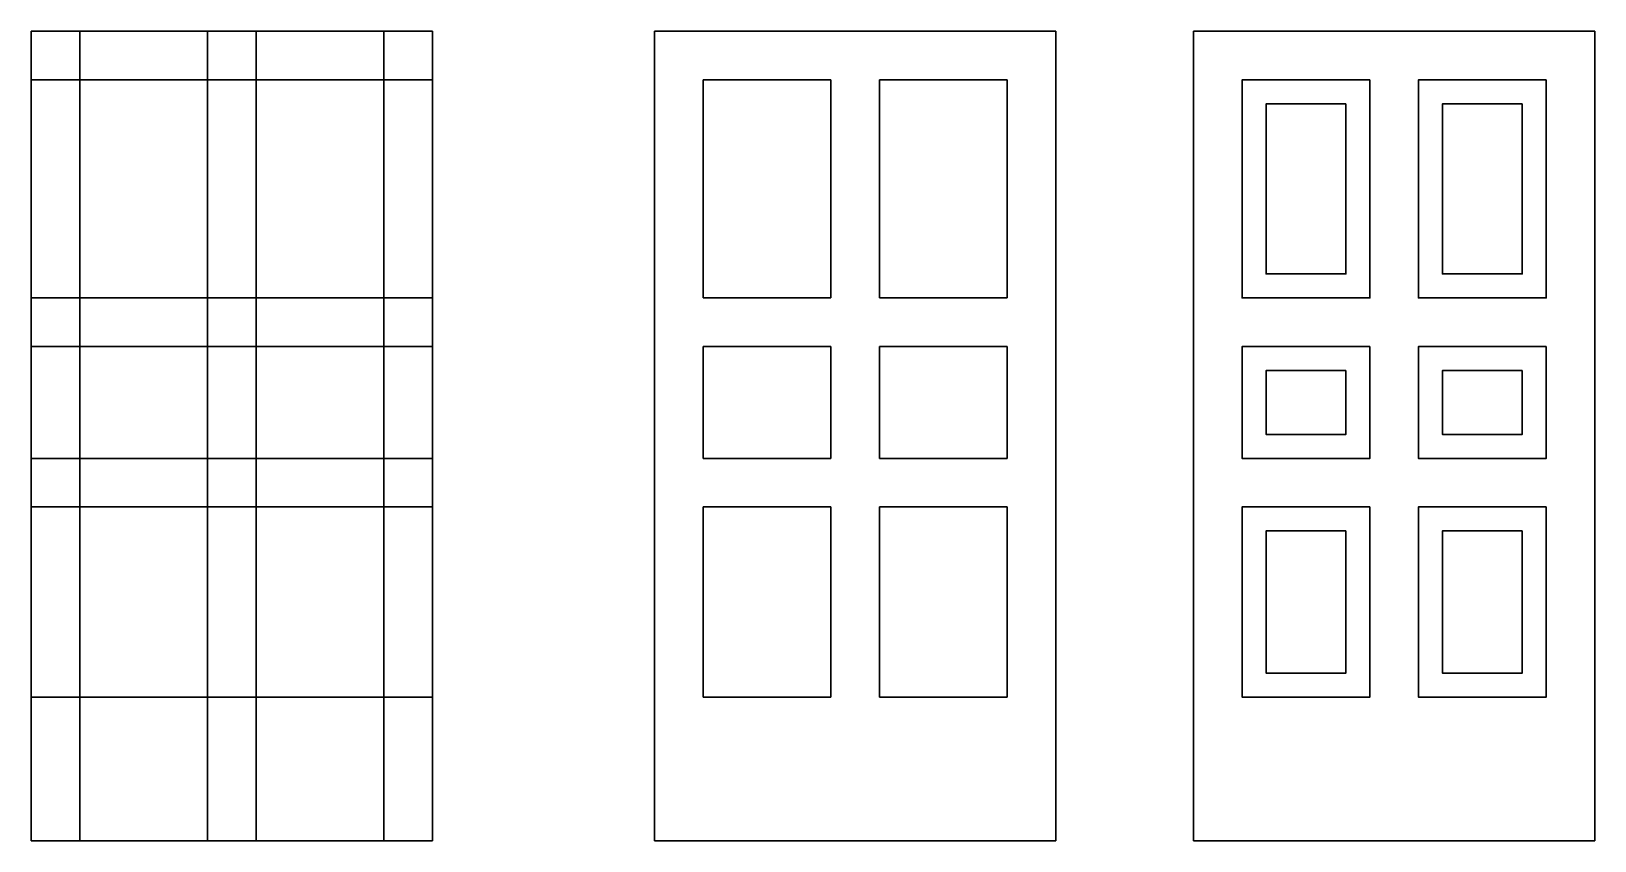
# Model space of a CAD drawing. Extents: x 1573 to 2224, y 1593 to 1930.
import ezdxf

# ---------------------------------------------------------------- set-up
doc = ezdxf.new("R2010")
doc.units = 12
doc.layers.get('0').update_dxf_attribs({"lineweight": 30})

msp = doc.modelspace()

# ---------------------------------------------------------------- linework, layer by layer
for p, q in [((1573.37, 1929.98), (1740.39, 1929.98)), ((1593.57, 1929.98), (1593.57, 1593.2)), ((1646.78, 1929.98), (1646.78, 1593.2)), ((1666.98, 1929.98), (1646.78, 1929.98)), ((1666.98, 1929.98), (1666.98, 1593.2)), ((1720.19, 1929.98), (1720.19, 1593.2)), ((1832.83, 1929.98), (1907.4, 1929.98)), ((1832.83, 1929.98), (1999.85, 1929.98)), ((1832.83, 1593.2), (1832.83, 1929.98)), ((1926.44, 1929.98), (1906.24, 1929.98)), ((1907.4, 1929.98), (1999.85, 1929.98)), ((1999.85, 1929.98), (1999.85, 1593.2)), ((2057.21, 1929.98), (2224.22, 1929.98)), ((2057.21, 1593.2), (2057.21, 1929.98)), ((2057.21, 1929.98), (2131.78, 1929.98)), ((2150.81, 1929.98), (2130.62, 1929.98)), ((2131.78, 1929.98), (2224.22, 1929.98)), ((2224.22, 1929.98), (2224.22, 1593.2)), ((1573.37, 1909.78), (1740.39, 1909.78)), ((1853.03, 1909.78), (1853.03, 1819.01)), ((1853.03, 1909.78), (1906.24, 1909.78)), ((1906.24, 1909.78), (1906.24, 1819.01)), ((1926.44, 1909.78), (1926.44, 1819.01)), ((1926.44, 1909.78), (1979.65, 1909.78)), ((1979.65, 1909.78), (1979.65, 1819.01)), ((1573.37, 1819.01), (1740.39, 1819.01)), ((1853.03, 1819.01), (1906.24, 1819.01)), ((1926.44, 1819.01), (1979.65, 1819.01)), ((1573.37, 1798.82), (1740.39, 1798.82)), ((1853.03, 1798.82), (1906.24, 1798.82)), ((1853.03, 1798.82), (1853.03, 1752.28)), ((1906.24, 1798.82), (1906.24, 1752.28)), ((1926.44, 1798.82), (1926.44, 1752.28)), ((1926.44, 1798.82), (1979.65, 1798.82)), ((1979.65, 1798.82), (1979.65, 1752.28)), ((1573.37, 1752.28), (1740.39, 1752.28)), ((1853.03, 1752.28), (1906.24, 1752.28)), ((1926.44, 1752.28), (1979.65, 1752.28)), ((1573.37, 1732.08), (1740.39, 1732.08)), ((1853.03, 1732.08), (1906.24, 1732.08)), ((1853.03, 1732.08), (1853.03, 1652.93)), ((1906.24, 1732.08), (1906.24, 1652.93)), ((1926.44, 1732.08), (1926.44, 1652.93)), ((1926.44, 1732.08), (1979.65, 1732.08)), ((1979.65, 1732.08), (1979.65, 1652.93)), ((1573.37, 1652.93), (1740.39, 1652.93)), ((1853.03, 1652.93), (1906.24, 1652.93)), ((1926.44, 1652.93), (1979.65, 1652.93)), ((1999.85, 1593.2), (1832.83, 1593.2)), ((2224.22, 1593.2), (2057.21, 1593.2))]:
    msp.add_line(p, q)
for points in [[(1573.37, 1929.98), (1740.39, 1929.98), (1740.39, 1593.2), (1573.37, 1593.2)], [(2130.62, 1909.78), (2077.4, 1909.78), (2077.4, 1819.01), (2130.62, 1819.01)], [(2204.03, 1909.78), (2150.81, 1909.78), (2150.81, 1819.01), (2204.03, 1819.01)], [(2120.62, 1899.78), (2087.4, 1899.78), (2087.4, 1829.01), (2120.62, 1829.01)], [(2194.03, 1899.78), (2160.81, 1899.78), (2160.81, 1829.01), (2194.03, 1829.01)], [(2130.62, 1798.82), (2077.4, 1798.82), (2077.4, 1752.28), (2130.62, 1752.28)], [(2204.03, 1798.82), (2150.81, 1798.82), (2150.81, 1752.28), (2204.03, 1752.28)], [(2120.62, 1788.82), (2087.4, 1788.82), (2087.4, 1762.28), (2120.62, 1762.28)], [(2194.03, 1788.82), (2160.81, 1788.82), (2160.81, 1762.28), (2194.03, 1762.28)], [(2130.62, 1732.08), (2077.4, 1732.08), (2077.4, 1652.93), (2130.62, 1652.93)], [(2204.03, 1732.08), (2150.81, 1732.08), (2150.81, 1652.93), (2204.03, 1652.93)], [(2120.62, 1722.08), (2087.4, 1722.08), (2087.4, 1662.93), (2120.62, 1662.93)], [(2194.03, 1722.08), (2160.81, 1722.08), (2160.81, 1662.93), (2194.03, 1662.93)]]:
    msp.add_lwpolyline(points, close=True)

doc.saveas('drawing.dxf')
